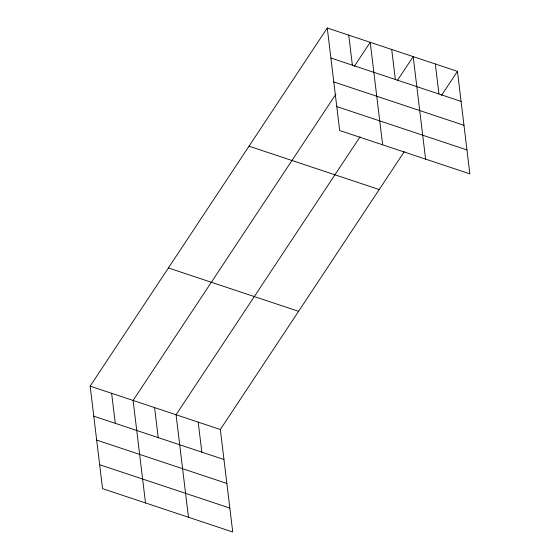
<?xml version="1.0" encoding="UTF-8"?>
<svg xmlns="http://www.w3.org/2000/svg" width="560" height="560" viewBox="0 0 560 560"><rect width="100%" height="100%" fill="white"/><g stroke="black" fill="none" stroke-linecap="round" stroke-linejoin="round"><path stroke-width="0.84" d="M404.313 151.606L220.332 429.499L232.736 532L102.55 488.649L90.146 386.141L327.264 28L457.45 71.351L469.854 173.859L339.668 130.501L327.264 28M335.93 94.101L133.105 400.449L145.509 502.957M354.284 66.381L370.223 42.308L382.634 144.809M360.052 136.864L176.071 414.757L188.475 517.258M397.243 80.689L413.189 56.609L425.593 159.117M441.511 95.424L457.45 71.351M330.897 58.023L461.083 101.374M333.795 81.942L463.974 125.293M336.777 106.582L466.956 149.94M249.018 146.188L379.197 189.539M168.399 267.96L298.578 311.311M90.146 386.141L220.332 429.499M93.779 416.164L223.965 459.515M96.677 440.083L226.856 483.434M99.659 464.73L229.838 508.081M435.316 63.98L438.949 94.003M391.706 49.462L395.339 79.478M348.747 35.154L352.38 65.177M198.198 422.128L201.831 452.151M154.588 407.603L158.221 437.626M111.629 393.295L115.262 423.318"/></g></svg>
